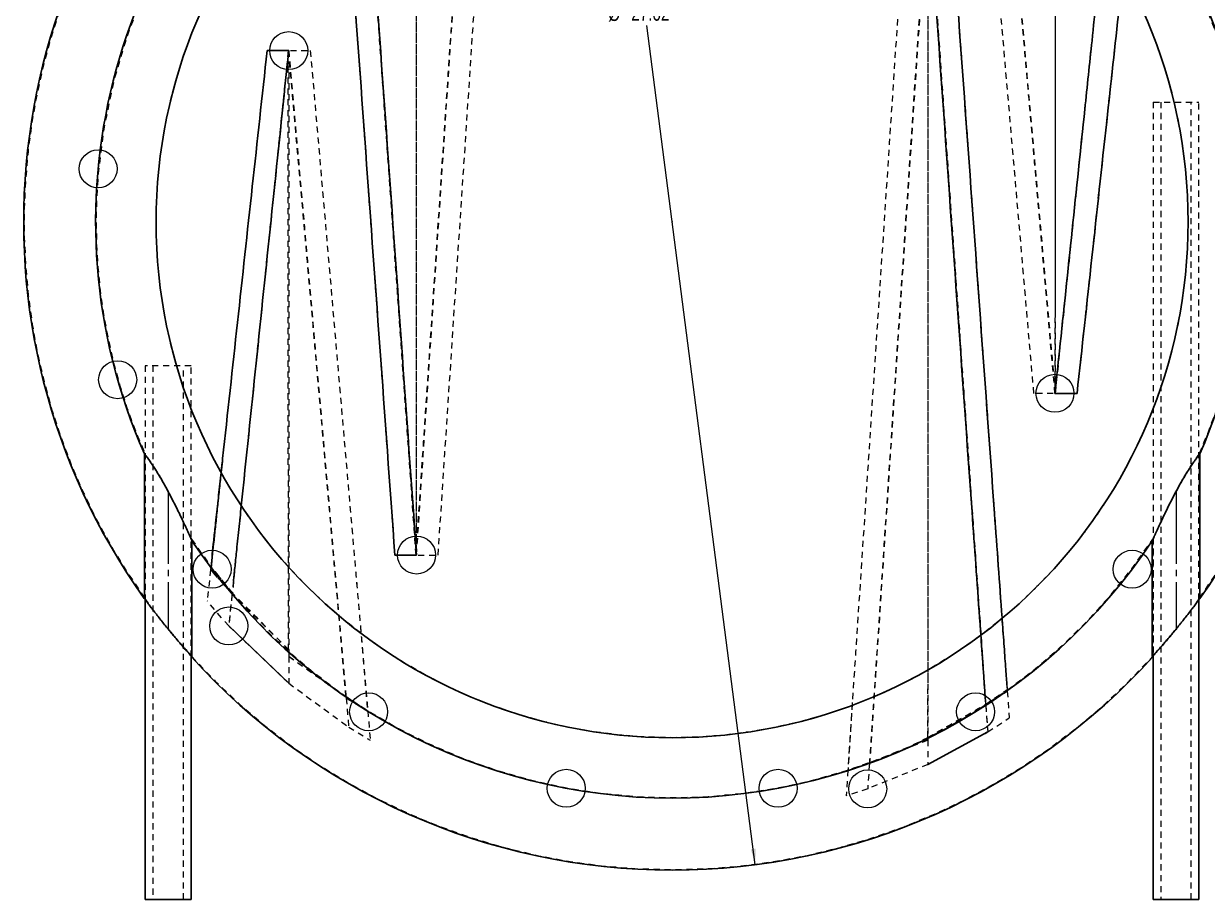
# Model space of a CAD drawing. Header units: millimetres. Extents: x 0.7 to 71.3, y 0.1 to 27.7.
# Drawn here: x 0.69 to 25.35, y 0.12 to 18.37 of the extents above; entities that cross this region are included whole.
import ezdxf

# ---------------------------------------------------------------- set-up
doc = ezdxf.new("R2010")
doc.units = ezdxf.units.MM
doc.header["$PDSIZE"] = -1
for name, pattern in [('SLD-Center', [1.905, 1.524, -0.127, 0.127, -0.127]), ('SLD-Dashed', [0.1905, 0.127, -0.0635]), ('SLD-Solid', [0])]:
    doc.linetypes.add(name, pattern=pattern)
doc.styles.add('SLDTEXTSTYLE0', font='TXT', dxfattribs={"width": 0.75})
doc.dimstyles.new('SLDDIMSTYLE3', dxfattribs={"dimtxt": 0.3175, "dimasz": 0.3302, "dimexe": 0, "dimexo": 0.0625, "dimgap": 0.079375, "dimtad": 0, "dimtih": 1, "dimtoh": 1, "dimrnd": 1e-09, "dimzin": 12, "dimdsep": 46, "dimtxsty": 'SLDTEXTSTYLE0', "dimsah": 1, "dimcen": 0, "dimadec": 0, "dimazin": 3, "dimtfac": 1, "dimtofl": 0, "dimtmove": 0, "dimatfit": 3, "dimfxl": 1, "dimfrac": 2, "dimtolj": 1, "dimtzin": 12, "dimarcsym": 0})

# ---------------------------------------------------------------- blocks, each defined once
blk = doc.blocks.new('_D_6')
at = {"color": 7, "linetype": 'SLD-Solid', "lineweight": 18}
for p, q in [((12.466, 27.637), (13.603, 18.848)), ((15.932, 0.841), (13.669, 18.337))]:
    blk.add_line(p, q, dxfattribs=at)
for points in [[(12.466, 27.637), (12.458, 27.303), (12.559, 27.316)], [(15.932, 0.841), (15.94, 1.175), (15.839, 1.162)]]:
    blk.add_solid(points, dxfattribs=at)
at = {"color": 7, "linetype": 'SLD-Solid', "lineweight": 18, "char_height": 0.3175, "attachment_point": 1, "style": 'SLDTEXTSTYLE0'}
for s, insert in [('%%c', (12.868, 18.747)), ('27.02', (13.347, 18.752))]:
    blk.add_mtext(s, dxfattribs=dict(at, insert=insert))

msp = doc.modelspace()

# ---------------------------------------------------------------- linework, layer by layer
at = {"color": 7, "linetype": 'SLD-Dashed', "lineweight": 18}
for p, q in [((8.874, 7.296), (8.874, 24.984)), ((22.186, 10.667), (22.186, 23.158)), ((19.524, 21.182), (19.524, 3.494)), ((6.201, 17.812), (6.201, 17.811)), ((6.211, 17.811), (6.211, 5.32)), ((6.246, 17.811), (6.661, 17.811)), ((24.223, 16.739), (25.175, 16.739)), ((24.223, 16.739), (24.223, 5.175)), ((24.381, 16.739), (24.381, 0.119)), ((25.016, 0.119), (25.016, 16.739)), ((25.175, 6.366), (25.175, 16.739)), ((4.175, 11.239), (3.223, 11.239)), ((3.223, 11.239), (3.223, 6.366)), ((3.381, 11.239), (3.381, 0.119)), ((4.016, 0.119), (4.016, 11.239)), ((4.175, 5.175), (4.175, 11.239)), ((22.141, 10.667), (21.736, 10.667)), ((22.141, 10.667), (21.736, 10.667)), ((22.176, 10.668), (22.186, 10.667)), ((22.176, 10.666), (22.176, 10.667)), ((3.203, 9.409), (3.219, 9.388)), ((3.213, 9.412), (3.213, 8.276)), ((25.185, 8.276), (25.185, 9.412)), ((3.213, 6.393), (3.213, 8.276)), ((25.185, 8.276), (25.185, 6.393)), ((4.185, 5.185), (4.185, 7.627)), ((24.213, 7.627), (24.22, 7.643)), ((24.213, 7.627), (24.213, 5.185)), ((8.864, 7.295), (8.864, 7.296)), ((8.909, 7.296), (9.324, 7.296)), ((8.909, 7.296), (9.324, 7.296)), ((4.582, 6.989), (4.511, 6.34)), ((4.589, 7.052), (4.582, 6.989)), ((5.032, 6.495), (4.582, 6.989)), ((4.592, 7.065), (4.589, 7.052)), ((5.032, 6.499), (4.589, 7.052)), ((4.597, 7.058), (4.592, 7.065)), ((5.031, 6.489), (4.961, 5.818)), ((5.029, 6.471), (4.961, 5.818)), ((6.211, 5.32), (5.032, 6.495)), ((3.213, 6.393), (3.201, 6.392)), ((3.213, 6.393), (3.201, 6.392)), ((3.203, 6.393), (3.201, 6.392)), ((3.213, 6.393), (3.203, 6.393)), ((3.206, 6.388), (3.203, 6.393)), ((3.213, 6.393), (3.205, 6.387)), ((3.213, 6.393), (3.205, 6.387)), ((3.216, 6.388), (3.213, 6.393)), ((4.961, 5.818), (4.511, 6.34)), ((25.185, 6.393), (25.193, 6.387)), ((25.185, 6.393), (25.196, 6.392)), ((25.185, 6.393), (25.193, 6.387)), ((25.185, 6.393), (25.195, 6.393)), ((25.185, 6.393), (25.196, 6.392)), ((25.195, 6.393), (25.191, 6.388)), ((25.195, 6.393), (25.196, 6.392)), ((6.211, 4.624), (4.961, 5.818)), ((24.712, 5.771), (24.555, 5.579)), ((24.713, 5.771), (24.699, 5.754)), ((4.185, 5.185), (4.177, 5.179)), ((4.185, 5.185), (4.182, 5.174)), ((4.195, 5.185), (4.182, 5.174)), ((4.185, 5.185), (4.195, 5.185)), ((6.211, 5.32), (6.211, 5.185)), ((6.211, 5.185), (6.211, 4.624)), ((6.211, 5.185), (7.405, 4.348)), ((6.211, 5.185), (6.211, 4.624)), ((24.203, 5.185), (24.216, 5.174)), ((24.213, 5.185), (24.22, 5.179)), ((24.213, 5.185), (24.216, 5.174)), ((6.211, 4.624), (6.211, 4.624)), ((6.211, 4.624), (7.461, 3.71)), ((6.211, 4.624), (7.461, 3.71)), ((20.734, 4.175), (21.182, 4.48)), ((20.734, 4.174), (21.183, 4.459)), ((21.176, 4.488), (21.182, 4.48)), ((21.182, 4.48), (21.183, 4.459)), ((21.183, 4.459), (21.224, 3.9)), ((7.399, 4.34), (7.405, 4.335)), ((7.405, 4.348), (7.408, 4.315)), ((7.405, 4.348), (7.858, 4.052)), ((7.407, 4.319), (7.407, 4.315)), ((7.408, 4.315), (7.461, 3.71)), ((7.408, 4.315), (7.858, 4.051)), ((7.408, 4.315), (7.461, 3.71)), ((20.729, 4.236), (20.734, 4.175)), ((7.852, 4.044), (7.858, 4.052)), ((7.852, 4.043), (7.858, 4.051)), ((7.852, 4.043), (7.859, 4.039)), ((7.858, 4.051), (7.911, 3.436)), ((19.524, 3.494), (20.734, 4.174)), ((20.734, 4.173), (20.774, 3.608)), ((20.735, 4.155), (20.774, 3.608)), ((7.461, 3.71), (7.911, 3.436)), ((20.774, 3.608), (21.224, 3.9)), ((19.524, 2.93), (20.774, 3.608)), ((19.524, 3.494), (19.524, 3.436)), ((19.524, 3.436), (18.31, 2.965)), ((19.524, 3.436), (19.524, 2.93)), ((19.524, 3.436), (19.524, 2.93)), ((18.31, 2.965), (17.859, 2.811)), ((18.31, 2.965), (18.309, 2.952)), ((17.859, 2.811), (17.824, 2.276)), ((17.862, 2.802), (17.858, 2.8)), ((18.309, 2.952), (17.859, 2.811)), ((18.309, 2.952), (18.274, 2.422)), ((18.309, 2.952), (18.274, 2.422)), ((19.524, 2.93), (18.274, 2.422)), ((19.524, 2.93), (18.274, 2.422)), ((18.309, 2.955), (18.314, 2.956)), ((18.309, 2.955), (18.309, 2.952)), ((19.524, 2.93), (19.524, 2.93)), ((18.274, 2.422), (17.824, 2.276)), ((18.274, 2.422), (18.274, 2.422))]:
    msp.add_line(p, q, dxfattribs=at)
at = {"color": 7, "linetype": 'SLD-Solid', "lineweight": 25}
for p, q in [((6.211, 17.811), (5.761, 17.811)), ((22.176, 10.667), (22.176, 10.668)), ((22.176, 10.667), (22.636, 10.667)), ((3.203, 6.393), (3.203, 9.409)), ((25.195, 9.409), (25.195, 6.393)), ((4.195, 7.594), (4.195, 5.185)), ((24.203, 5.185), (24.203, 7.594)), ((8.424, 7.296), (8.874, 7.296)), ((8.864, 7.295), (8.874, 7.296)), ((3.203, 6.393), (3.201, 6.392)), ((3.223, 6.366), (3.223, 0.119)), ((25.175, 0.119), (25.175, 6.366)), ((25.195, 6.393), (25.196, 6.392)), ((6.211, 4.624), (4.961, 5.818)), ((4.961, 5.818), (4.961, 5.818)), ((4.185, 5.185), (4.177, 5.179)), ((4.195, 5.185), (4.182, 5.174)), ((4.185, 5.185), (4.182, 5.174)), ((24.213, 5.185), (24.203, 5.185)), ((24.203, 5.185), (24.216, 5.174)), ((24.228, 5.203), (24.213, 5.185)), ((24.213, 5.185), (24.216, 5.174)), ((24.213, 5.185), (24.22, 5.179)), ((4.175, 0.119), (4.175, 5.175)), ((24.223, 5.175), (24.223, 0.119)), ((19.524, 2.93), (20.774, 3.608)), ((3.223, 0.119), (4.175, 0.119)), ((24.223, 0.119), (25.175, 0.119))]:
    msp.add_line(p, q, dxfattribs=at)
at = {"color": 7, "linetype": 'SLD-Center', "lineweight": 18}
for p, q in [((3.699, 8.636), (3.699, 5.738)), ((24.699, 8.636), (24.699, 5.738))]:
    msp.add_line(p, q, dxfattribs=at)
at = {"color": 7, "linetype": 'SLD-Dashed', "lineweight": 18, "flags": 128}
for points in [[(6.21, 5.321), (6.211, 5.188), (6.211, 5.185)], [(7.405, 4.335), (7.406, 4.333), (7.407, 4.32), (7.407, 4.319)], [(19.524, 3.495), (19.524, 3.439), (19.524, 3.436)], [(17.862, 2.802), (17.861, 2.806), (17.859, 2.811)]]:
    msp.add_lwpolyline(points, dxfattribs=at)
at = {"color": 7, "linetype": 'SLD-Solid', "lineweight": 25}
msp.add_circle((14.199, 14.239), 10.75, dxfattribs=at)
at = {"color": 7, "linetype": 'SLD-Dashed', "lineweight": 18}
msp.add_circle((14.199, 14.239), 10.75, dxfattribs=at)
msp.add_circle((14.199, 14.239), 10.75, dxfattribs=at)
msp.add_circle((14.199, 14.239), 10.75, dxfattribs=at)
at = {"color": 7, "linetype": 'SLD-Solid', "lineweight": 18}
for centre in [(6.211, 17.811), (2.24, 15.347), (2.647, 10.952), (22.176, 10.668), (8.874, 7.296), (4.615, 7.001), (23.783, 7.001), (4.961, 5.818), (7.876, 4.028), (20.521, 4.028), (11.992, 2.434), (16.406, 2.434), (18.274, 2.422)]:
    msp.add_circle(centre, 0.396, dxfattribs=at)
at = {"color": 7, "linetype": 'SLD-Solid', "lineweight": 25}
for radius, start, end in [(13.51, 324.4903, 215.5097), (12.01, 336.2863, 203.7137), (12.01, 213.5925, 326.4075), (13.51, 222.1445, 317.8555)]:
    msp.add_arc((14.199, 14.239), radius, start, end, dxfattribs=at)
at = {"color": 7, "linetype": 'SLD-Dashed', "lineweight": 18}
for radius, start, end in [(13.5, 324.4678, 215.5322), (12, 336.2786, 203.7214), (12, 213.4375, 326.5625), (13.5, 222.1179, 317.8821)]:
    msp.add_arc((14.199, 14.239), radius, start, end, dxfattribs=at)
for points, knots in [([(9.324, 7.296), (9.697, 12.949), (10.071, 18.602), (10.446, 24.275), (10.448, 24.294), (10.47, 24.641), (10.492, 24.97), (10.518, 25.354), (10.532, 25.577), (10.538, 25.663), (10.538, 25.667)], [0, 0, 0, 0, 0.865977, 0.865977, 0.8689588, 0.8689588, 0.9191178, 0.9191178, 0.9456882, 0.9722586, 0.9722586, 0.9722586, 0.9722586]), ([(8.864, 7.297), (9.075, 10.444), (9.286, 13.591), (9.602, 18.311), (9.707, 19.885), (9.865, 22.245), (9.924, 23.13), (9.983, 24.015), (9.991, 24.138), (9.993, 24.163), (9.996, 24.212), (9.997, 24.236), (10.002, 24.309), (10.005, 24.358), (10.012, 24.455), (10.015, 24.503), (10.021, 24.598), (10.024, 24.646), (10.033, 24.784), (10.039, 24.872), (10.047, 24.997), (10.05, 25.037), (10.055, 25.113), (10.057, 25.149), (10.062, 25.217), (10.064, 25.249), (10.068, 25.309), (10.07, 25.337), (10.075, 25.412), (10.078, 25.451), (10.081, 25.491), (10.082, 25.502), (10.083, 25.517), (10.084, 25.521), (10.084, 25.522)], [0, 0, 0, 0, 0.5, 0.5, 0.75, 0.75, 0.875, 0.890625, 0.890625, 0.894531, 0.894531, 0.898437, 0.898437, 0.90625, 0.90625, 0.914062, 0.914062, 0.921875, 0.921875, 0.9375, 0.9375, 0.945312, 0.945312, 0.953125, 0.953125, 0.960937, 0.960937, 0.96875, 0.96875, 0.984375, 0.984375, 0.992187, 0.992187, 1, 1, 1, 1]), ([(8.874, 7.296), (9.248, 12.908), (9.622, 18.521), (9.997, 24.153), (9.998, 24.172), (10.021, 24.516), (10.042, 24.833), (10.067, 25.211), (10.082, 25.428), (10.087, 25.511), (10.087, 25.513)], [0, 0, 0, 0, 0.865977, 0.865977, 0.8689588, 0.8689588, 0.9191178, 0.9191178, 0.9456882, 0.9722586, 0.9722586, 0.9722586, 0.9722586]), ([(8.873, 24.984), (8.872, 24.799), (8.87, 24.615), (8.868, 24.247), (8.868, 24.062), (8.866, 23.51), (8.866, 23.141), (8.866, 22.036), (8.866, 21.299), (8.865, 19.088), (8.865, 17.614), (8.864, 13.192), (8.864, 10.244), (8.864, 7.296)], [0, 0, 0, 0, 0.03125, 0.03125, 0.0625, 0.0625, 0.125, 0.125, 0.25, 0.25, 0.5, 0.5, 1, 1, 1, 1]), ([(21.736, 10.667), (21.528, 13.061), (21.32, 15.455), (21.008, 19.046), (20.904, 20.243), (20.774, 21.739), (20.748, 22.038), (20.715, 22.412), (20.709, 22.487), (20.699, 22.599), (20.696, 22.637), (20.689, 22.711), (20.686, 22.749), (20.679, 22.824), (20.676, 22.861), (20.669, 22.935), (20.666, 22.972), (20.656, 23.083), (20.649, 23.157), (20.636, 23.302), (20.629, 23.374), (20.616, 23.515), (20.61, 23.585), (20.598, 23.72), (20.592, 23.785), (20.58, 23.911), (20.575, 23.972), (20.56, 24.14), (20.551, 24.235), (20.543, 24.32), (20.542, 24.335), (20.54, 24.362), (20.538, 24.374), (20.536, 24.403), (20.535, 24.415), (20.535, 24.418)], [0, 0, 0, 0, 0.4787491, 0.4787491, 0.7181237, 0.7181237, 0.7779673, 0.7779673, 0.7929282, 0.7929282, 0.8004087, 0.8004087, 0.8078891, 0.8078891, 0.8153696, 0.8153696, 0.82285, 0.82285, 0.8378109, 0.8378109, 0.8527718, 0.8527718, 0.8677327, 0.8677327, 0.8826937, 0.8826937, 0.8976546, 0.8976546, 0.9275764, 0.9275764, 0.9350568, 0.9350568, 0.9425373, 0.9425373, 0.9574982, 0.9574982, 0.9574982, 0.9574982]), ([(8.864, 7.296), (8.656, 10.237), (8.448, 13.179), (8.136, 17.59), (8.032, 19.061), (7.875, 21.267), (7.823, 22.002), (7.768, 22.783), (7.764, 22.829), (7.758, 22.921), (7.755, 22.967), (7.745, 23.103), (7.739, 23.193), (7.73, 23.326), (7.727, 23.37), (7.721, 23.456), (7.718, 23.498), (7.71, 23.622), (7.705, 23.701), (7.698, 23.813), (7.695, 23.849), (7.691, 23.918), (7.689, 23.95), (7.683, 24.043), (7.68, 24.097), (7.675, 24.19), (7.673, 24.226), (7.67, 24.264), (7.67, 24.274), (7.669, 24.289), (7.669, 24.293), (7.669, 24.295)], [0, 0, 0, 0, 0.5, 0.5, 0.75, 0.75, 0.875, 0.875, 0.882813, 0.882813, 0.890625, 0.890625, 0.90625, 0.90625, 0.914063, 0.914063, 0.921875, 0.921875, 0.9375, 0.9375, 0.945313, 0.945313, 0.953125, 0.953125, 0.96875, 0.96875, 0.984375, 0.984375, 0.992188, 0.992188, 1, 1, 1, 1]), ([(21.736, 10.667), (21.528, 13.061), (21.216, 16.652), (20.891, 20.392), (20.761, 21.888), (20.722, 22.337), (20.683, 22.785), (20.644, 23.234), (20.612, 23.594), (20.589, 23.857), (20.574, 24.038), (20.56, 24.193), (20.549, 24.319), (20.545, 24.367), (20.543, 24.391)], [0, 0, 0, 0, 0.508042, 0.762064, 0.793816, 0.825569, 0.857325, 0.888955, 0.920516, 0.936429, 0.952428, 0.96839, 0.984272, 1, 1, 1, 1]), ([(8.424, 7.296), (8.214, 10.192), (7.9, 14.535), (7.534, 19.602), (7.376, 21.774), (7.322, 22.521), (7.321, 22.543), (7.318, 22.588), (7.316, 22.61), (7.312, 22.678), (7.309, 22.722), (7.299, 22.855), (7.293, 22.943), (7.276, 23.2), (7.264, 23.364), (7.245, 23.65), (7.236, 23.772), (7.227, 23.9), (7.225, 23.933), (7.223, 23.967), (7.222, 23.976), (7.222, 23.984), (7.222, 23.986), (7.221, 23.989), (7.221, 23.99), (7.221, 23.99)], [0, 0, 0, 0, 0.5, 0.75, 0.875, 0.875, 0.878906, 0.878906, 0.882813, 0.882813, 0.890625, 0.890625, 0.90625, 0.90625, 0.9375, 0.9375, 0.96875, 0.96875, 0.984375, 0.984375, 0.992188, 0.992188, 0.996094, 0.996094, 1, 1, 1, 1]), ([(22.176, 10.667), (21.97, 13.006), (21.764, 15.345), (21.455, 18.853), (21.351, 20.023), (21.222, 21.484), (21.19, 21.85), (21.154, 22.252), (21.145, 22.362), (21.138, 22.435), (21.135, 22.471), (21.118, 22.654), (21.105, 22.799), (21.086, 23.016), (21.079, 23.088), (21.066, 23.232), (21.06, 23.302), (21.048, 23.437), (21.042, 23.503), (21.03, 23.63), (21.025, 23.689), (21.015, 23.8), (21.011, 23.851), (21.005, 23.921), (21.003, 23.942), (20.999, 23.983), (20.997, 24.001), (20.995, 24.035), (20.993, 24.049), (20.991, 24.076), (20.99, 24.087), (20.989, 24.104), (20.988, 24.111), (20.987, 24.118), (20.987, 24.119), (20.987, 24.122), (20.987, 24.122), (20.987, 24.122)], [0, 0, 0, 0, 0.5, 0.5, 0.75, 0.75, 0.8125, 0.828125, 0.835938, 0.835938, 0.84375, 0.84375, 0.875, 0.875, 0.890625, 0.890625, 0.90625, 0.90625, 0.921875, 0.921875, 0.9375, 0.9375, 0.953125, 0.953125, 0.960938, 0.960938, 0.96875, 0.96875, 0.976563, 0.976563, 0.984375, 0.984375, 0.992188, 0.992188, 0.996094, 0.996094, 1, 1, 1, 1]), ([(22.186, 10.667), (21.838, 14.593), (21.49, 18.52), (21.138, 22.488), (21.118, 22.713), (21.085, 23.096), (21.049, 23.501), (21.017, 23.857), (21.002, 24.026), (20.994, 24.114), (20.993, 24.129), (20.993, 24.13)], [0, 0, 0, 0, 0.8012122, 0.8012122, 0.8098473, 0.8472657, 0.8793552, 0.8988909, 0.9379624, 0.9379624, 0.9574982, 0.9574982, 0.9574982, 0.9574982]), ([(22.186, 23.159), (22.183, 22.899), (22.182, 22.638), (22.18, 22.118), (22.179, 21.858), (22.179, 21.077), (22.179, 20.556), (22.178, 18.995), (22.178, 17.954), (22.177, 14.831), (22.176, 12.749), (22.176, 10.667)], [0, 0, 0, 0, 0.0625, 0.0625, 0.125, 0.125, 0.25, 0.25, 0.5, 0.5, 1, 1, 1, 1]), ([(22.186, 10.667), (22.506, 13.73), (22.825, 16.793), (23.154, 19.956), (23.165, 20.055), (23.196, 20.356), (23.238, 20.759), (23.295, 21.299), (23.326, 21.597), (23.352, 21.855), (23.363, 21.96), (23.365, 21.98)], [0, 0, 0, 0, 0.7310154, 0.7310154, 0.7546796, 0.7546796, 0.8028183, 0.850957, 0.8892885, 0.8892885, 0.9420461, 0.9420461, 0.9420461, 0.9420461]), ([(19.074, 21.182), (18.7, 15.527), (18.326, 9.872), (17.951, 4.2), (17.939, 4.012), (17.915, 3.656), (17.886, 3.215), (17.869, 2.953), (17.861, 2.835), (17.859, 2.813), (17.859, 2.811)], [0, 0, 0, 0, 0.8662398, 0.8662398, 0.8689588, 0.8949555, 0.9209522, 0.9457573, 0.9590102, 0.9722631, 0.9722631, 0.9722631, 0.9722631]), ([(19.524, 21.182), (19.15, 15.57), (18.776, 9.957), (18.401, 4.327), (18.388, 4.141), (18.365, 3.79), (18.336, 3.357), (18.319, 3.1), (18.311, 2.987), (18.31, 2.966), (18.31, 2.965)], [0, 0, 0, 0, 0.8662398, 0.8662398, 0.8689588, 0.8949555, 0.9209522, 0.9457573, 0.9590102, 0.9722631, 0.9722631, 0.9722631, 0.9722631]), ([(19.534, 21.181), (19.323, 18.034), (19.112, 14.887), (18.796, 10.167), (18.691, 8.593), (18.533, 6.233), (18.474, 5.347), (18.414, 4.462), (18.406, 4.339), (18.405, 4.315), (18.402, 4.266), (18.4, 4.241), (18.395, 4.168), (18.392, 4.12), (18.386, 4.023), (18.383, 3.975), (18.376, 3.879), (18.373, 3.831), (18.364, 3.693), (18.358, 3.605), (18.35, 3.481), (18.348, 3.441), (18.342, 3.364), (18.34, 3.328), (18.335, 3.26), (18.333, 3.228), (18.329, 3.169), (18.327, 3.141), (18.322, 3.066), (18.319, 3.027), (18.316, 2.986), (18.315, 2.976), (18.314, 2.961), (18.314, 2.957), (18.314, 2.956)], [0, 0, 0, 0, 0.5, 0.5, 0.75, 0.75, 0.875, 0.890625, 0.890625, 0.894531, 0.894531, 0.898438, 0.898438, 0.90625, 0.90625, 0.914063, 0.914063, 0.921875, 0.921875, 0.9375, 0.9375, 0.945313, 0.945313, 0.953125, 0.953125, 0.960938, 0.960938, 0.96875, 0.96875, 0.984375, 0.984375, 0.992188, 0.992188, 1, 1, 1, 1]), ([(19.524, 3.495), (19.526, 3.679), (19.527, 3.863), (19.529, 4.231), (19.53, 4.416), (19.531, 4.968), (19.531, 5.337), (19.531, 6.442), (19.532, 7.179), (19.532, 9.39), (19.532, 10.864), (19.533, 15.286), (19.534, 18.234), (19.534, 21.182)], [0, 0, 0, 0, 0.03125, 0.03125, 0.0625, 0.0625, 0.125, 0.125, 0.25, 0.25, 0.5, 0.5, 1, 1, 1, 1]), ([(19.534, 21.182), (19.741, 18.241), (19.949, 15.3), (20.262, 10.888), (20.366, 9.417), (20.522, 7.211), (20.575, 6.476), (20.63, 5.695), (20.633, 5.649), (20.64, 5.557), (20.643, 5.511), (20.652, 5.375), (20.658, 5.285), (20.667, 5.152), (20.67, 5.108), (20.676, 5.022), (20.679, 4.98), (20.687, 4.856), (20.693, 4.777), (20.7, 4.665), (20.702, 4.629), (20.707, 4.56), (20.709, 4.528), (20.714, 4.435), (20.718, 4.381), (20.723, 4.288), (20.725, 4.252), (20.727, 4.214), (20.728, 4.204), (20.728, 4.189), (20.728, 4.185), (20.728, 4.183)], [0, 0, 0, 0, 0.5, 0.5, 0.75, 0.75, 0.875, 0.875, 0.882813, 0.882813, 0.890625, 0.890625, 0.90625, 0.90625, 0.914062, 0.914062, 0.921875, 0.921875, 0.9375, 0.9375, 0.945312, 0.945312, 0.953125, 0.953125, 0.96875, 0.96875, 0.984375, 0.984375, 0.992188, 0.992188, 1, 1, 1, 1]), ([(19.974, 21.182), (20.183, 18.286), (20.497, 13.943), (20.864, 8.876), (21.021, 6.704), (21.075, 5.957), (21.077, 5.935), (21.08, 5.89), (21.081, 5.868), (21.086, 5.8), (21.089, 5.756), (21.098, 5.623), (21.104, 5.535), (21.122, 5.278), (21.133, 5.114), (21.153, 4.828), (21.161, 4.706), (21.17, 4.578), (21.172, 4.545), (21.175, 4.511), (21.175, 4.503), (21.176, 4.494), (21.176, 4.492), (21.176, 4.489), (21.176, 4.489), (21.176, 4.488)], [0, 0, 0, 0, 0.5, 0.75, 0.875, 0.875, 0.878906, 0.878906, 0.882813, 0.882813, 0.890625, 0.890625, 0.90625, 0.90625, 0.9375, 0.9375, 0.96875, 0.96875, 0.984375, 0.984375, 0.992188, 0.992188, 0.996094, 0.996094, 1, 1, 1, 1]), ([(22.636, 10.667), (22.842, 12.556), (23.151, 15.389), (23.461, 18.237), (23.566, 19.196), (23.567, 19.21)], [0, 0, 0, 0, 0.663367, 0.995051, 1, 1, 1, 1]), ([(6.201, 17.811), (5.997, 15.839), (5.793, 13.866), (5.486, 10.908), (5.384, 9.921), (5.268, 8.812), (5.255, 8.689), (5.236, 8.504), (5.23, 8.442), (5.22, 8.35), (5.217, 8.319), (5.211, 8.257), (5.208, 8.226), (5.192, 8.073), (5.18, 7.95), (5.161, 7.767), (5.155, 7.706), (5.143, 7.587), (5.137, 7.528), (5.126, 7.412), (5.12, 7.355), (5.109, 7.243), (5.104, 7.187), (5.088, 7.026), (5.078, 6.926), (5.068, 6.814), (5.066, 6.792), (5.062, 6.751), (5.06, 6.731), (5.055, 6.675), (5.052, 6.641), (5.048, 6.598), (5.047, 6.585), (5.044, 6.561), (5.043, 6.55), (5.042, 6.532), (5.041, 6.525), (5.04, 6.513), (5.04, 6.508), (5.039, 6.505)], [0, 0, 0, 0, 0.5, 0.5, 0.75, 0.75, 0.78125, 0.78125, 0.796875, 0.796875, 0.804688, 0.804688, 0.8125, 0.8125, 0.84375, 0.84375, 0.859375, 0.859375, 0.875, 0.875, 0.890625, 0.890625, 0.90625, 0.90625, 0.9375, 0.9375, 0.945313, 0.945313, 0.953125, 0.953125, 0.96875, 0.96875, 0.976563, 0.976563, 0.984375, 0.984375, 0.992188, 0.992188, 1, 1, 1, 1]), ([(6.21, 5.321), (6.208, 5.581), (6.206, 5.841), (6.205, 6.361), (6.204, 6.622), (6.203, 7.402), (6.203, 7.923), (6.203, 9.484), (6.202, 10.525), (6.202, 13.648), (6.201, 15.729), (6.201, 17.811)], [0, 0, 0, 0, 0.0625, 0.0625, 0.125, 0.125, 0.25, 0.25, 0.5, 0.5, 1, 1, 1, 1]), ([(6.201, 17.81), (6.41, 15.47), (6.619, 13.131), (6.931, 9.621), (7.035, 8.451), (7.165, 6.988), (7.198, 6.623), (7.234, 6.221), (7.243, 6.111), (7.25, 6.038), (7.253, 6.001), (7.269, 5.819), (7.281, 5.673), (7.297, 5.492), (7.3, 5.456), (7.307, 5.384), (7.31, 5.348), (7.319, 5.24), (7.325, 5.171), (7.337, 5.035), (7.343, 4.969), (7.354, 4.843), (7.359, 4.783), (7.369, 4.672), (7.374, 4.62), (7.38, 4.55), (7.382, 4.528), (7.385, 4.487), (7.387, 4.468), (7.39, 4.434), (7.391, 4.419), (7.394, 4.392), (7.395, 4.381), (7.397, 4.362), (7.397, 4.354), (7.399, 4.343), (7.399, 4.34), (7.399, 4.34)], [0, 0, 0, 0, 0.5, 0.5, 0.75, 0.75, 0.8125, 0.828125, 0.835938, 0.835938, 0.84375, 0.84375, 0.875, 0.875, 0.882813, 0.882813, 0.890625, 0.890625, 0.90625, 0.90625, 0.921875, 0.921875, 0.9375, 0.9375, 0.953125, 0.953125, 0.960938, 0.960938, 0.96875, 0.96875, 0.976562, 0.976562, 0.984375, 0.984375, 0.992188, 0.992188, 1, 1, 1, 1]), ([(6.211, 17.811), (6.559, 13.885), (6.907, 9.959), (7.259, 5.987), (7.28, 5.758), (7.316, 5.348), (7.361, 4.843), (7.395, 4.455), (7.404, 4.349), (7.405, 4.348)], [0, 0, 0, 0, 0.800976, 0.800976, 0.8102491, 0.8475925, 0.8849359, 0.9222794, 0.9574404, 0.9574404, 0.9574404, 0.9574404]), ([(6.661, 17.811), (6.869, 15.419), (7.077, 13.026), (7.389, 9.437), (7.493, 8.241), (7.623, 6.745), (7.649, 6.446), (7.682, 6.072), (7.688, 5.998), (7.698, 5.886), (7.701, 5.848), (7.708, 5.773), (7.711, 5.736), (7.718, 5.661), (7.721, 5.624), (7.727, 5.549), (7.731, 5.512), (7.74, 5.4), (7.747, 5.325), (7.76, 5.178), (7.766, 5.106), (7.778, 4.962), (7.784, 4.892), (7.796, 4.756), (7.802, 4.69), (7.813, 4.563), (7.818, 4.503), (7.828, 4.39), (7.833, 4.338), (7.841, 4.245), (7.844, 4.204), (7.853, 4.101), (7.857, 4.059), (7.858, 4.052)], [0, 0, 0, 0, 0.4787202, 0.4787202, 0.7180803, 0.7180803, 0.7779203, 0.7779203, 0.7928803, 0.7928803, 0.8003603, 0.8003603, 0.8078403, 0.8078403, 0.8153204, 0.8153204, 0.8228004, 0.8228004, 0.8377604, 0.8377604, 0.8527204, 0.8527204, 0.8676804, 0.8676804, 0.8826404, 0.8826404, 0.8976004, 0.8976004, 0.9125604, 0.9125604, 0.9275204, 0.9275204, 0.9574404, 0.9574404, 0.9574404, 0.9574404]), ([(6.661, 17.811), (6.869, 15.419), (7.181, 11.83), (7.519, 7.942), (7.656, 6.372), (7.692, 5.96), (7.701, 5.848), (7.708, 5.773), (7.711, 5.736), (7.721, 5.624), (7.727, 5.548), (7.739, 5.399), (7.746, 5.324), (7.764, 5.102), (7.776, 4.957), (7.793, 4.751), (7.799, 4.685), (7.809, 4.558), (7.814, 4.497), (7.828, 4.327), (7.836, 4.231), (7.848, 4.093), (7.851, 4.051), (7.852, 4.044)], [0, 0, 0, 0, 0.5, 0.75, 0.8125, 0.828125, 0.835937, 0.835937, 0.84375, 0.84375, 0.859375, 0.859375, 0.875, 0.875, 0.90625, 0.90625, 0.921875, 0.921875, 0.9375, 0.9375, 0.96875, 0.96875, 1, 1, 1, 1]), ([(4.185, 7.627), (4.185, 7.627), (4.185, 7.627), (4.184, 7.629), (4.183, 7.631), (4.181, 7.634), (4.18, 7.638), (4.177, 7.645), (4.171, 7.658), (4.159, 7.684), (4.141, 7.724), (4.116, 7.778), (4.089, 7.838), (4.051, 7.92), (4.001, 8.028), (3.939, 8.159), (3.853, 8.336), (3.74, 8.56), (3.62, 8.782), (3.52, 8.954), (3.443, 9.079), (3.379, 9.178), (3.33, 9.25), (3.294, 9.301), (3.263, 9.344), (3.241, 9.374), (3.227, 9.392), (3.22, 9.401), (3.216, 9.407), (3.214, 9.41), (3.213, 9.411), (3.213, 9.412)], [0, 0, 0, 0, 0.005137, 0.010298, 0.015503, 0.02077, 0.026116, 0.031558, 0.046805, 0.063033, 0.092603, 0.125815, 0.155928, 0.188528, 0.250842, 0.313432, 0.375654, 0.4994, 0.624074, 0.686547, 0.749163, 0.811186, 0.843471, 0.873826, 0.906347, 0.936833, 0.952732, 0.968257, 0.978926, 0.989483, 1, 1, 1, 1]), ([(3.213, 9.412), (3.213, 9.411), (3.214, 9.41), (3.22, 9.402), (3.22, 9.402)], [0, 0, 0, 0, 0.99766, 1, 1, 1, 1]), ([(25.185, 9.412), (25.185, 9.411), (25.184, 9.411), (25.183, 9.41), (25.182, 9.408), (25.18, 9.405), (25.177, 9.401), (25.17, 9.392), (25.157, 9.375), (25.135, 9.345), (25.104, 9.302), (25.068, 9.251), (25.019, 9.179), (24.954, 9.08), (24.878, 8.954), (24.777, 8.782), (24.657, 8.56), (24.545, 8.337), (24.459, 8.159), (24.396, 8.028), (24.346, 7.92), (24.308, 7.838), (24.281, 7.778), (24.256, 7.724), (24.238, 7.683), (24.227, 7.658), (24.22, 7.643), (24.216, 7.634), (24.213, 7.629), (24.213, 7.627), (24.213, 7.627)], [0, 0, 0, 0, 0.006202, 0.012407, 0.018631, 0.024889, 0.031194, 0.046781, 0.062743, 0.093179, 0.125641, 0.156067, 0.188436, 0.250824, 0.313481, 0.37578, 0.500042, 0.624692, 0.68674, 0.748976, 0.811713, 0.84435, 0.874491, 0.907659, 0.937192, 0.953426, 0.968679, 0.979383, 0.989777, 1, 1, 1, 1]), ([(4.175, 7.649), (4.176, 7.647), (4.182, 7.632), (4.184, 7.629), (4.185, 7.627)], [0, 0, 0, 0, 0.143239, 1, 1, 1, 1]), ([(24.203, 7.594), (24.205, 7.6), (24.211, 7.613), (24.229, 7.652), (24.244, 7.685), (24.247, 7.692)], [0, 0, 0, 0, 0.376655, 0.876014, 1, 1, 1, 1]), ([(4.614, 7.286), (4.608, 7.228), (4.598, 7.134), (4.59, 7.066), (4.589, 7.057), (4.589, 7.052)], [0, 0, 0, 0, 0.4424, 0.720344, 1, 1, 1, 1]), ([(4.582, 6.989), (4.657, 6.908), (4.732, 6.828), (4.883, 6.669), (4.958, 6.589), (5.033, 6.508)], [0, 0, 0, 0, 0.5, 0.5, 1, 1, 1, 1]), ([(5.039, 6.505), (4.966, 6.598), (4.892, 6.69), (4.744, 6.874), (4.67, 6.966), (4.597, 7.058)], [0, 0, 0, 0, 0.5, 0.5, 1, 1, 1, 1]), ([(5.059, 6.758), (5.053, 6.695), (5.038, 6.56), (5.034, 6.52), (5.032, 6.499)], [0, 0, 0, 0, 0.465074, 1, 1, 1, 1]), ([(6.21, 5.321), (6.015, 5.517), (5.82, 5.714), (5.43, 6.109), (5.235, 6.306), (5.039, 6.502)], [0, 0, 0, 0, 0.5, 0.5, 1, 1, 1, 1]), ([(3.205, 6.387), (3.205, 6.387), (3.205, 6.387), (3.205, 6.387), (3.204, 6.388), (3.204, 6.388), (3.205, 6.387), (3.205, 6.387), (3.205, 6.387)], [0, 0, 0, 0, 0.0732531, 0.1717697, 0.2475517, 0.7524482, 0.8661212, 1, 1, 1, 1]), ([(3.213, 6.393), (3.213, 6.392), (3.216, 6.389), (3.231, 6.368), (3.28, 6.299), (3.385, 6.156), (3.529, 5.967), (3.636, 5.83), (3.693, 5.761), (3.697, 5.756)], [0, 0, 0, 0, 0.051101, 0.114687, 0.238916, 0.486366, 0.733041, 0.9805, 1, 1, 1, 1]), ([(24.698, 5.753), (24.703, 5.759), (24.76, 5.829), (24.868, 5.966), (25.012, 6.156), (25.117, 6.299), (25.166, 6.368), (25.182, 6.389), (25.184, 6.392), (25.185, 6.393)], [0, 0, 0, 0, 0.0223912, 0.2688366, 0.5150123, 0.7616666, 0.8855009, 0.9486652, 1, 1, 1, 1]), ([(25.185, 6.393), (25.184, 6.393), (25.184, 6.391), (25.179, 6.385), (25.178, 6.383)], [0, 0, 0, 0, 0.72337, 1, 1, 1, 1]), ([(25.193, 6.387), (25.193, 6.387), (25.193, 6.387), (25.193, 6.387), (25.193, 6.388), (25.193, 6.388), (25.193, 6.387), (25.193, 6.387), (25.193, 6.387)], [0, 0, 0, 0, 0.0732531, 0.1717697, 0.2475517, 0.7524482, 0.8661212, 1, 1, 1, 1]), ([(3.843, 5.579), (3.843, 5.579), (3.792, 5.638), (3.736, 5.706), (3.685, 5.771), (3.685, 5.771)], [0, 0, 0, 0, 0.001003, 0.998574, 1, 1, 1, 1]), ([(3.7, 5.753), (3.695, 5.759), (3.69, 5.765), (3.685, 5.771), (3.685, 5.771)], [0, 0, 0, 0, 0.98455, 1, 1, 1, 1]), ([(4.185, 5.185), (4.182, 5.188), (4.178, 5.193), (4.154, 5.219), (4.145, 5.229)], [0, 0, 0, 0, 0.620016, 1, 1, 1, 1]), ([(6.211, 5.185), (6.409, 5.045), (6.607, 4.903), (7.003, 4.621), (7.201, 4.48), (7.399, 4.34)], [0, 0, 0, 0, 0.5, 0.5, 1, 1, 1, 1]), ([(24.22, 5.179), (24.22, 5.179), (24.22, 5.179), (24.22, 5.179), (24.22, 5.178), (24.22, 5.178), (24.22, 5.179), (24.22, 5.179), (24.22, 5.179)], [0, 0, 0, 0, 0.073212, 0.171729, 0.247511, 0.752489, 0.866162, 1, 1, 1, 1]), ([(20.728, 4.183), (20.803, 4.234), (20.878, 4.285), (21.027, 4.387), (21.102, 4.437), (21.176, 4.488)], [0, 0, 0, 0, 0.5, 0.5, 1, 1, 1, 1]), ([(21.183, 4.459), (21.109, 4.413), (21.034, 4.367), (20.883, 4.276), (20.808, 4.231), (20.733, 4.186)], [0, 0, 0, 0, 0.5, 0.5, 1, 1, 1, 1]), ([(21.172, 4.611), (21.175, 4.575), (21.18, 4.499), (21.181, 4.487), (21.182, 4.48)], [0, 0, 0, 0, 0.484156, 1, 1, 1, 1]), ([(7.852, 4.044), (7.778, 4.092), (7.703, 4.141), (7.554, 4.238), (7.48, 4.287), (7.405, 4.335)], [0, 0, 0, 0, 0.5, 0.5, 1, 1, 1, 1]), ([(7.408, 4.315), (7.482, 4.27), (7.556, 4.225), (7.704, 4.133), (7.778, 4.088), (7.852, 4.043)], [0, 0, 0, 0, 0.5, 0.5, 1, 1, 1, 1]), ([(17.953, 4.224), (17.952, 4.211), (17.951, 4.199), (17.949, 4.174), (17.949, 4.162), (17.946, 4.124), (17.945, 4.099), (17.94, 4.025), (17.937, 3.975), (17.927, 3.827), (17.921, 3.731), (17.91, 3.544), (17.904, 3.455), (17.893, 3.288), (17.888, 3.211), (17.88, 3.073), (17.876, 3.012), (17.871, 2.937), (17.87, 2.915), (17.867, 2.876), (17.866, 2.859), (17.863, 2.818), (17.863, 2.804), (17.862, 2.802)], [0.8659218, 0.8659218, 0.8659218, 0.8659218, 0.8678208, 0.8678208, 0.8697197, 0.8697197, 0.8735176, 0.8735176, 0.8811134, 0.8811134, 0.896305, 0.896305, 0.9114966, 0.9114966, 0.9266882, 0.9266882, 0.9418799, 0.9418799, 0.9494757, 0.9494757, 0.9570715, 0.9570715, 0.9722631, 0.9722631, 0.9722631, 0.9722631]), ([(19.524, 3.495), (19.725, 3.609), (19.926, 3.723), (20.327, 3.953), (20.528, 4.068), (20.728, 4.183)], [0, 0, 0, 0, 0.5, 0.5, 1, 1, 1, 1]), ([(19.524, 3.436), (19.322, 3.357), (19.12, 3.277), (18.717, 3.116), (18.515, 3.036), (18.314, 2.956)], [0, 0, 0, 0, 0.5, 0.5, 1, 1, 1, 1]), ([(17.862, 2.802), (17.937, 2.827), (18.011, 2.853), (18.16, 2.904), (18.235, 2.929), (18.309, 2.955)], [0, 0, 0, 0, 0.5, 0.5, 1, 1, 1, 1]), ([(18.309, 2.952), (18.234, 2.928), (18.16, 2.903), (18.011, 2.852), (17.937, 2.827), (17.862, 2.802)], [0, 0, 0, 0, 0.5, 0.5, 1, 1, 1, 1])]:
    msp.add_open_spline(points, degree=3, knots=knots, dxfattribs=at)
at = {"color": 7, "linetype": 'SLD-Solid', "lineweight": 25}
for points, knots in [([(8.874, 7.296), (8.664, 10.239), (8.35, 14.654), (7.984, 19.809), (7.818, 22.135), (7.748, 23.118), (7.723, 23.474), (7.7, 23.8), (7.681, 24.06), (7.67, 24.214), (7.669, 24.239), (7.668, 24.241)], [0, 0, 0, 0, 0.50977, 0.764655, 0.892098, 0.913245, 0.934248, 0.955291, 0.976346, 0.997423, 1, 1, 1, 1]), ([(8.424, 7.296), (8.214, 10.19), (7.9, 14.531), (7.534, 19.596), (7.371, 21.856), (7.305, 22.76), (7.286, 23.026), (7.268, 23.278), (7.251, 23.512), (7.237, 23.707), (7.228, 23.829), (7.225, 23.865), (7.225, 23.867)], [0, 0, 0, 0, 0.515782, 0.773673, 0.902618, 0.918685, 0.934729, 0.950798, 0.966851, 0.982886, 0.998929, 1, 1, 1, 1]), ([(22.176, 10.668), (22.207, 10.961), (22.415, 12.934), (22.671, 15.384), (22.959, 18.129), (23.086, 19.35), (23.181, 20.253), (23.226, 20.674), (23.265, 21.033), (23.294, 21.301), (23.319, 21.521), (23.337, 21.675), (23.344, 21.736), (23.346, 21.754)], [0, 0, 0, 0, 0.077895, 0.525245, 0.651989, 0.808308, 0.850219, 0.892402, 0.920357, 0.948917, 0.969597, 0.990765, 1, 1, 1, 1]), ([(19.524, 21.182), (19.733, 18.235), (20.048, 13.815), (20.415, 8.653), (20.581, 6.325), (20.651, 5.341), (20.676, 4.986), (20.699, 4.663), (20.717, 4.41), (20.727, 4.261), (20.729, 4.238), (20.729, 4.236)], [0, 0, 0, 0, 0.510393, 0.76559, 0.893188, 0.914349, 0.935377, 0.956447, 0.977117, 0.997809, 1, 1, 1, 1]), ([(19.974, 21.182), (20.183, 18.288), (20.497, 13.947), (20.864, 8.882), (21.027, 6.622), (21.092, 5.718), (21.112, 5.452), (21.13, 5.2), (21.147, 4.966), (21.161, 4.771), (21.17, 4.649), (21.172, 4.613), (21.172, 4.611)], [0, 0, 0, 0, 0.515782, 0.773673, 0.902618, 0.918685, 0.934729, 0.950798, 0.966851, 0.982886, 0.998929, 1, 1, 1, 1]), ([(22.636, 10.667), (22.842, 12.554), (23.134, 15.235), (23.443, 18.071), (23.557, 19.112), (23.584, 19.361), (23.594, 19.455)], [0, 0, 0, 0, 0.6443653, 0.9149986, 0.9681588, 1, 1, 1, 1]), ([(5.761, 17.811), (5.555, 15.922), (5.246, 13.088), (4.921, 10.099), (4.783, 8.838), (4.732, 8.368), (4.686, 7.946), (4.648, 7.599), (4.624, 7.376), (4.616, 7.299), (4.614, 7.286)], [0, 0, 0, 0, 0.529419, 0.794128, 0.83822, 0.882299, 0.926582, 0.959786, 0.993061, 1, 1, 1, 1]), ([(6.211, 17.811), (6.004, 15.827), (5.694, 12.85), (5.366, 9.707), (5.229, 8.384), (5.177, 7.888), (5.13, 7.44), (5.092, 7.071), (5.068, 6.844), (5.06, 6.766), (5.059, 6.758)], [0, 0, 0, 0, 0.530976, 0.796464, 0.840712, 0.884909, 0.92919, 0.962534, 0.995937, 1, 1, 1, 1]), ([(4.195, 7.594), (4.194, 7.596), (4.191, 7.603), (4.181, 7.623), (4.176, 7.636), (4.162, 7.666), (4.155, 7.683), (4.139, 7.718), (4.13, 7.736), (4.104, 7.794), (4.085, 7.836), (4.046, 7.92), (4.026, 7.963), (3.985, 8.05), (3.964, 8.094), (3.921, 8.184), (3.899, 8.229), (3.832, 8.364), (3.787, 8.454), (3.694, 8.632), (3.645, 8.721), (3.57, 8.854), (3.544, 8.898), (3.493, 8.984), (3.467, 9.026), (3.414, 9.109), (3.389, 9.148), (3.338, 9.224), (3.313, 9.26), (3.267, 9.323), (3.247, 9.352), (3.223, 9.383), (3.217, 9.391), (3.207, 9.404), (3.204, 9.408), (3.203, 9.409)], [0, 0, 0, 0, 0.03125, 0.03125, 0.0625, 0.0625, 0.09375, 0.09375, 0.125, 0.125, 0.1875, 0.1875, 0.25, 0.25, 0.3125, 0.3125, 0.375, 0.375, 0.5, 0.5, 0.625, 0.625, 0.6875, 0.6875, 0.75, 0.75, 0.8125, 0.8125, 0.875, 0.875, 0.9375, 0.9375, 0.96875, 0.96875, 1, 1, 1, 1]), ([(25.195, 9.409), (25.194, 9.408), (25.191, 9.404), (25.181, 9.391), (25.174, 9.383), (25.159, 9.362), (25.15, 9.35), (25.13, 9.322), (25.119, 9.307), (25.096, 9.275), (25.084, 9.259), (25.06, 9.223), (25.047, 9.205), (25.009, 9.148), (24.983, 9.108), (24.931, 9.027), (24.905, 8.984), (24.853, 8.898), (24.828, 8.855), (24.753, 8.723), (24.705, 8.634), (24.611, 8.454), (24.565, 8.363), (24.476, 8.183), (24.434, 8.095), (24.373, 7.964), (24.352, 7.921), (24.313, 7.836), (24.294, 7.795), (24.268, 7.737), (24.259, 7.718), (24.243, 7.683), (24.236, 7.666), (24.222, 7.637), (24.216, 7.623), (24.207, 7.603), (24.204, 7.596), (24.203, 7.594)], [0, 0, 0, 0, 0.03125, 0.03125, 0.0625, 0.0625, 0.09375, 0.09375, 0.125, 0.125, 0.15625, 0.15625, 0.1875, 0.1875, 0.25, 0.25, 0.3125, 0.3125, 0.375, 0.375, 0.5, 0.5, 0.625, 0.625, 0.75, 0.75, 0.8125, 0.8125, 0.875, 0.875, 0.90625, 0.90625, 0.9375, 0.9375, 0.96875, 0.96875, 1, 1, 1, 1]), ([(4.834, 9.304), (4.828, 9.247), (4.822, 9.19), (4.812, 9.104), (4.809, 9.075), (4.803, 9.015), (4.8, 8.986), (4.784, 8.839), (4.772, 8.722), (4.747, 8.488), (4.735, 8.371), (4.711, 8.142), (4.699, 8.029), (4.676, 7.81), (4.665, 7.704), (4.644, 7.506), (4.634, 7.413), (4.621, 7.292), (4.617, 7.254), (4.61, 7.188), (4.607, 7.159), (4.6, 7.088), (4.597, 7.06), (4.597, 7.059), (4.597, 7.059), (4.597, 7.059), (4.597, 7.058)], [0.7070799, 0.7070799, 0.7070799, 0.7070799, 0.7212541, 0.7212541, 0.7286138, 0.7286138, 0.7359736, 0.7359736, 0.7654125, 0.7654125, 0.7948514, 0.7948514, 0.8242904, 0.8242904, 0.8537293, 0.8537293, 0.8831683, 0.8831683, 0.8978877, 0.8978877, 0.9126072, 0.9126072, 0.9420461, 0.9420461, 0.9420461, 0.9427731, 0.9427731, 0.9427731, 0.9427731]), ([(3.203, 6.393), (3.203, 6.393), (3.204, 6.392), (3.205, 6.389), (3.208, 6.386), (3.211, 6.382), (3.214, 6.377), (3.222, 6.367), (3.236, 6.348), (3.258, 6.317), (3.286, 6.28), (3.325, 6.227), (3.381, 6.154), (3.452, 6.062), (3.527, 5.966), (3.605, 5.869), (3.675, 5.782), (3.733, 5.713), (3.787, 5.648), (3.852, 5.571), (3.928, 5.483), (4.005, 5.395), (4.064, 5.329), (4.107, 5.281), (4.136, 5.249), (4.161, 5.222), (4.177, 5.204), (4.187, 5.194), (4.192, 5.188), (4.194, 5.186), (4.195, 5.185)], [0, 0, 0, 0, 0.008856, 0.017775, 0.026778, 0.035882, 0.045109, 0.054475, 0.085355, 0.118714, 0.149334, 0.182628, 0.246364, 0.309649, 0.372831, 0.436367, 0.499528, 0.540821, 0.57195, 0.626365, 0.694118, 0.753268, 0.816878, 0.849944, 0.880967, 0.913978, 0.945278, 0.963794, 0.982, 1, 1, 1, 1]), ([(24.203, 5.185), (24.203, 5.186), (24.204, 5.186), (24.206, 5.188), (24.208, 5.191), (24.211, 5.194), (24.214, 5.198), (24.222, 5.206), (24.236, 5.222), (24.261, 5.249), (24.29, 5.281), (24.333, 5.329), (24.393, 5.395), (24.47, 5.483), (24.55, 5.576), (24.632, 5.674), (24.713, 5.771), (24.781, 5.854), (24.833, 5.919), (24.884, 5.983), (24.945, 6.061), (25.016, 6.154), (25.072, 6.227), (25.112, 6.28), (25.139, 6.317), (25.162, 6.348), (25.177, 6.369), (25.185, 6.38), (25.19, 6.386), (25.193, 6.391), (25.194, 6.392), (25.195, 6.393)], [0, 0, 0, 0, 0.0089425, 0.0179229, 0.0269543, 0.0360495, 0.0452214, 0.0544823, 0.0858495, 0.1189349, 0.149913, 0.1829284, 0.2468412, 0.3060533, 0.3738907, 0.4370293, 0.500103, 0.563634, 0.5997613, 0.626765, 0.6897747, 0.753439, 0.8171327, 0.8504795, 0.8811452, 0.9145204, 0.9454144, 0.9594404, 0.9731704, 0.9866679, 1, 1, 1, 1]), ([(3.697, 5.756), (3.746, 5.696), (3.847, 5.572), (3.974, 5.424), (4.068, 5.316), (4.129, 5.248), (4.174, 5.197), (4.181, 5.189), (4.185, 5.185)], [0, 0, 0, 0, 0.23696, 0.493769, 0.622504, 0.751675, 0.880753, 1, 1, 1, 1]), ([(24.213, 5.185), (24.216, 5.189), (24.224, 5.197), (24.269, 5.247), (24.329, 5.316), (24.424, 5.424), (24.55, 5.571), (24.65, 5.694), (24.698, 5.753)], [0, 0, 0, 0, 0.119188, 0.249041, 0.378513, 0.508355, 0.766444, 1, 1, 1, 1]), ([(4.177, 5.179), (4.177, 5.179), (4.177, 5.179), (4.177, 5.179), (4.178, 5.178), (4.178, 5.178), (4.177, 5.179), (4.177, 5.179), (4.177, 5.179)], [0, 0, 0, 0, 0.073212, 0.171729, 0.247511, 0.752489, 0.866162, 1, 1, 1, 1])]:
    msp.add_open_spline(points, degree=3, knots=knots, dxfattribs=at)
for points in [[(6.211, 17.811), (6.208, 17.812), (6.204, 17.812), (6.201, 17.812)], [(3.201, 6.392), (3.202, 6.39), (3.204, 6.389), (3.205, 6.387)], [(25.193, 6.387), (25.194, 6.389), (25.195, 6.39), (25.196, 6.392)], [(4.195, 5.185), (4.191, 5.185), (4.188, 5.185), (4.185, 5.185)], [(4.185, 5.185), (4.185, 5.185), (4.185, 5.185), (4.185, 5.185)], [(4.177, 5.179), (4.179, 5.177), (4.18, 5.175), (4.182, 5.174)], [(24.216, 5.174), (24.217, 5.175), (24.219, 5.177), (24.22, 5.179)]]:
    msp.add_open_spline(points, degree=3, dxfattribs=at)
at = {"color": 7, "linetype": 'SLD-Dashed', "lineweight": 18}
for points in [[(4.592, 7.065), (4.588, 7.039), (4.585, 7.014), (4.582, 6.989)], [(4.589, 7.052), (4.591, 7.054), (4.594, 7.056), (4.597, 7.058)], [(5.039, 6.502), (5.039, 6.502), (5.039, 6.503), (5.039, 6.505)], [(3.203, 6.393), (3.206, 6.393), (3.209, 6.393), (3.213, 6.393)], [(3.213, 6.393), (3.212, 6.394), (3.212, 6.394), (3.213, 6.393)], [(25.185, 6.393), (25.185, 6.394), (25.185, 6.394), (25.185, 6.393)], [(25.195, 6.393), (25.191, 6.393), (25.188, 6.393), (25.185, 6.393)], [(24.203, 5.185), (24.206, 5.185), (24.209, 5.185), (24.213, 5.185)], [(24.213, 5.185), (24.212, 5.185), (24.212, 5.185), (24.213, 5.185)], [(21.176, 4.488), (21.178, 4.489), (21.179, 4.49), (21.18, 4.491)], [(21.18, 4.491), (21.181, 4.48), (21.182, 4.469), (21.183, 4.459)], [(21.182, 4.48), (21.181, 4.484), (21.181, 4.487), (21.18, 4.491)], [(7.852, 4.044), (7.852, 4.043), (7.852, 4.043), (7.852, 4.043)], [(7.858, 4.052), (7.858, 4.052), (7.858, 4.051), (7.858, 4.051)], [(20.728, 4.183), (20.728, 4.183), (20.728, 4.183), (20.728, 4.183)], [(17.859, 2.811), (17.859, 2.811), (17.859, 2.811), (17.859, 2.811)], [(17.859, 2.811), (17.86, 2.808), (17.861, 2.805), (17.862, 2.802)], [(17.862, 2.802), (17.862, 2.802), (17.862, 2.802), (17.862, 2.802)]]:
    msp.add_open_spline(points, degree=3, dxfattribs=at)
at = {"color": 7, "linetype": 'Continuous', "lineweight": 0}
msp.add_point((14.199, 14.239), dxfattribs=at)

# ---------------------------------------------------------------- dimensions: what is measured, and where the dimension line sits
at = {"color": 7, "linetype": 'SLD-Solid', "lineweight": 18}
dim = msp.add_diameter_dim_2p(p1=(12.466, 27.637), p2=(15.932, 0.841), dimstyle='SLDDIMSTYLE3', dxfattribs=at)
dim.commit()
dim.dimension.update_dxf_attribs({"geometry": '_D_6', "text_midpoint": (13.636, 18.593), "dimtype": 163})

doc.saveas('drawing.dxf')
